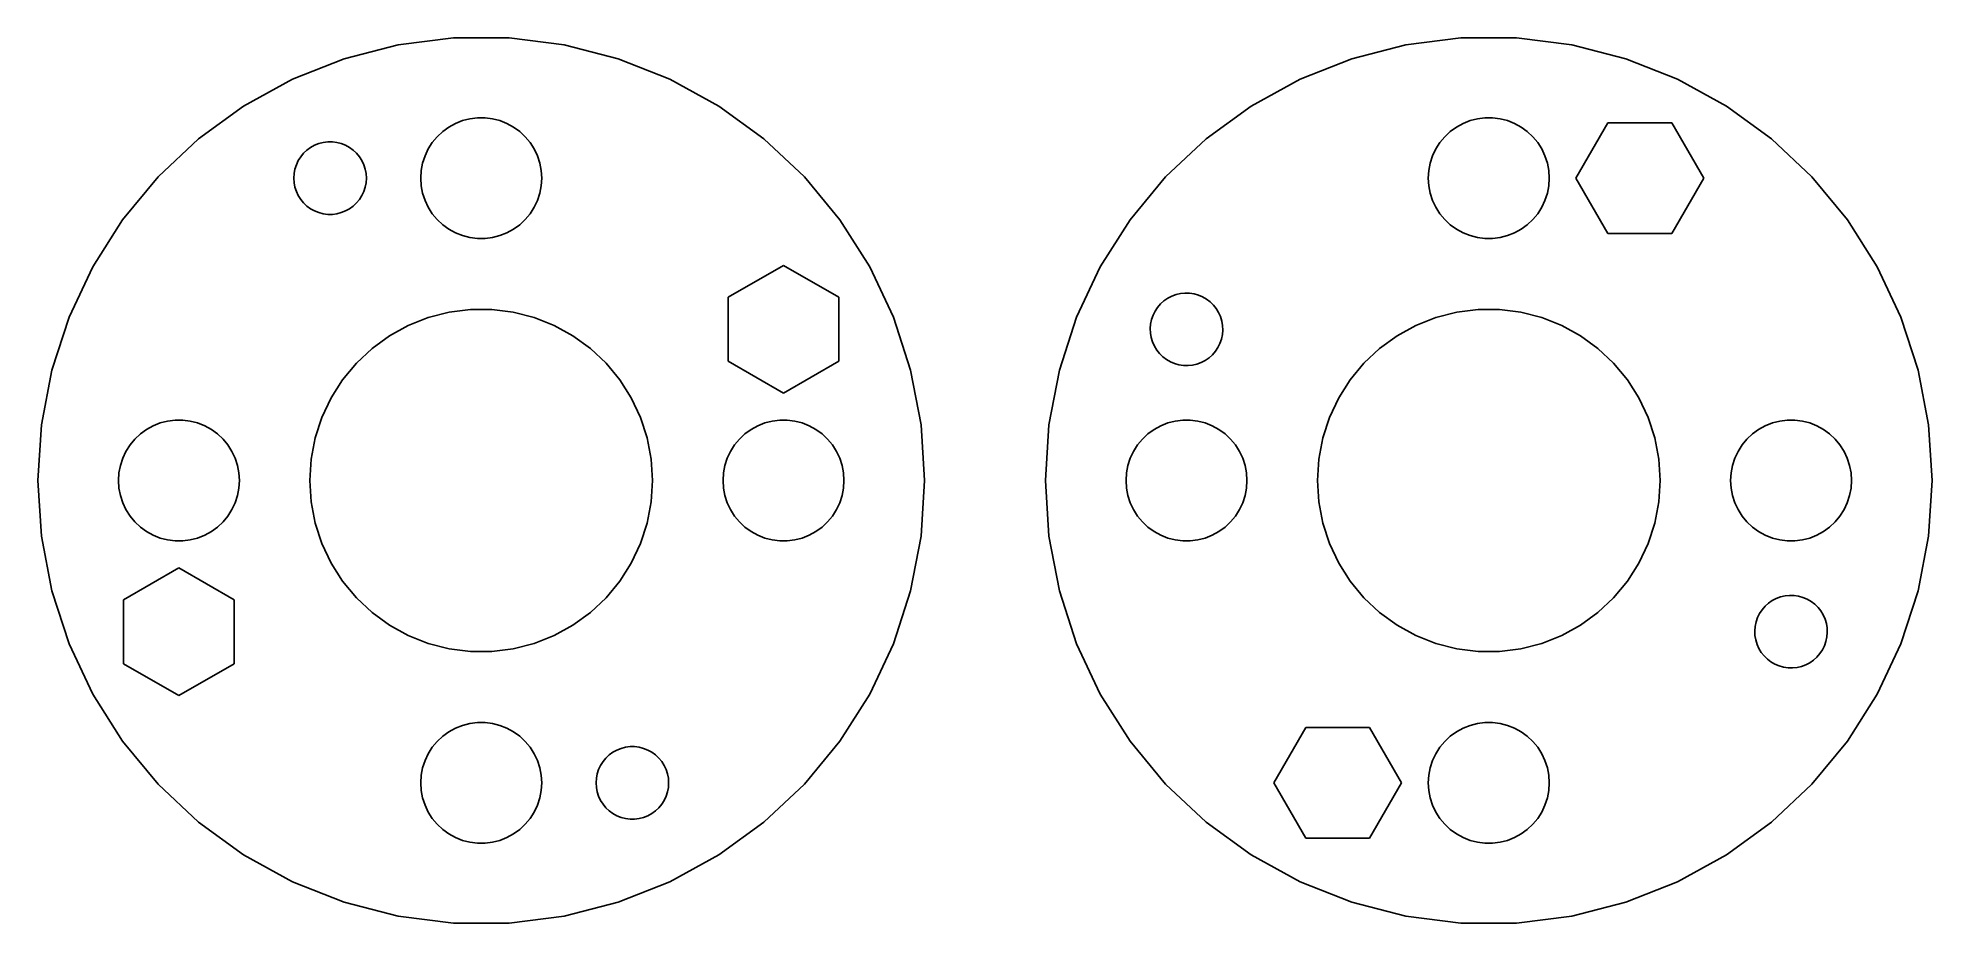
# Model space of a CAD drawing. Header units: metres. Extents: x -22 to 72, y -22 to 22.
import ezdxf

# ---------------------------------------------------------------- set-up
doc = ezdxf.new("R2010")
doc.units = ezdxf.units.M

msp = doc.modelspace()

# ---------------------------------------------------------------- linework, layer by layer
for p, q in [((-1.38138, 21.9566), (-4.12238, 21.6103)), ((1.38138, 21.9566), (-1.38138, 21.9566)), ((4.12238, 21.6103), (1.38138, 21.9566)), ((48.6186, 21.9566), (45.8776, 21.6103)), ((51.3814, 21.9566), (48.6186, 21.9566)), ((54.1224, 21.6103), (51.3814, 21.9566)), ((-6.79837, 20.9232), (-9.36714, 19.9062)), ((-4.12238, 21.6103), (-6.79837, 20.9232)), ((6.79837, 20.9232), (4.12238, 21.6103)), ((9.36714, 19.9062), (6.79837, 20.9232)), ((43.2016, 20.9232), (40.6329, 19.9062)), ((45.8776, 21.6103), (43.2016, 20.9232)), ((56.7984, 20.9232), (54.1224, 21.6103)), ((59.3671, 19.9062), (56.7984, 20.9232)), ((-9.36714, 19.9062), (-11.7882, 18.5752)), ((11.7882, 18.5752), (9.36714, 19.9062)), ((40.6329, 19.9062), (38.2118, 18.5752)), ((61.7882, 18.5752), (59.3671, 19.9062)), ((-11.7882, 18.5752), (-14.0233, 16.9513)), ((-0.927048, 17.8532), (-0.562134, 17.9469)), ((-0.562134, 17.9469), (-0.18837, 17.9941)), ((-0.18837, 17.9941), (0.18837, 17.9941)), ((0.18837, 17.9941), (0.562134, 17.9469)), ((0.562134, 17.9469), (0.927048, 17.8532)), ((14.0233, 16.9513), (11.7882, 18.5752)), ((38.2118, 18.5752), (35.9767, 16.9513)), ((49.0729, 17.8532), (49.4379, 17.9469)), ((49.4379, 17.9469), (49.8116, 17.9941)), ((49.8116, 17.9941), (50.1884, 17.9941)), ((50.1884, 17.9941), (50.5621, 17.9469)), ((50.5621, 17.9469), (50.927, 17.8532)), ((64.0233, 16.9513), (61.7882, 18.5752)), ((-14.0233, 16.9513), (-16.0373, 15.06)), ((-2.42705, 16.7634), (-2.1869, 17.0536)), ((-2.1869, 17.0536), (-1.91226, 17.3115)), ((-1.91226, 17.3115), (-1.60747, 17.533)), ((-1.60747, 17.533), (-1.27733, 17.7145)), ((-1.27733, 17.7145), (-0.927048, 17.8532)), ((0.927048, 17.8532), (1.27733, 17.7145)), ((1.27733, 17.7145), (1.60747, 17.533)), ((1.60747, 17.533), (1.91226, 17.3115)), ((1.91226, 17.3115), (2.1869, 17.0536)), ((2.1869, 17.0536), (2.42705, 16.7634)), ((16.0373, 15.06), (14.0233, 16.9513)), ((35.9767, 16.9513), (33.9627, 15.06)), ((47.5729, 16.7634), (47.8131, 17.0536)), ((47.8131, 17.0536), (48.0877, 17.3115)), ((48.0877, 17.3115), (48.3925, 17.533)), ((48.3925, 17.533), (48.7227, 17.7145)), ((48.7227, 17.7145), (49.0729, 17.8532)), ((50.927, 17.8532), (51.2773, 17.7145)), ((51.2773, 17.7145), (51.6075, 17.533)), ((51.6075, 17.533), (51.9123, 17.3115)), ((51.9123, 17.3115), (52.1869, 17.0536)), ((52.1869, 17.0536), (52.427, 16.7634)), ((54.3265, 15), (55.9133, 17.7483)), ((55.9133, 17.7483), (59.0867, 17.7483)), ((59.0867, 17.7483), (60.6735, 15)), ((66.0373, 15.06), (64.0233, 16.9513)), ((-9.07735, 15.8671), (-8.95622, 16.058)), ((-8.95622, 16.058), (-8.81213, 16.2322)), ((-8.81213, 16.2322), (-8.64735, 16.3869)), ((-8.64735, 16.3869), (-8.46448, 16.5198)), ((-8.46448, 16.5198), (-8.26639, 16.6287)), ((-8.26639, 16.6287), (-8.05623, 16.7119)), ((-8.05623, 16.7119), (-7.83728, 16.7681)), ((-7.83728, 16.7681), (-7.61302, 16.7964)), ((-7.61302, 16.7964), (-7.38696, 16.7964)), ((-7.38696, 16.7964), (-7.1627, 16.7681)), ((-7.1627, 16.7681), (-6.94376, 16.7119)), ((-6.94376, 16.7119), (-6.7336, 16.6287)), ((-6.7336, 16.6287), (-6.53551, 16.5198)), ((-6.53551, 16.5198), (-6.35263, 16.3869)), ((-6.35263, 16.3869), (-6.18785, 16.2322)), ((-6.18785, 16.2322), (-6.04376, 16.058)), ((-6.04376, 16.058), (-5.92264, 15.8671)), ((-2.90575, 15.7461), (-2.78932, 16.1044)), ((-2.78932, 16.1044), (-2.62891, 16.4453)), ((-2.62891, 16.4453), (-2.42705, 16.7634)), ((2.42705, 16.7634), (2.62891, 16.4453)), ((2.62891, 16.4453), (2.78932, 16.1044)), ((2.78932, 16.1044), (2.90575, 15.7461)), ((47.0942, 15.7461), (47.2107, 16.1044)), ((47.2107, 16.1044), (47.3711, 16.4453)), ((47.3711, 16.4453), (47.5729, 16.7634)), ((52.427, 16.7634), (52.6289, 16.4453)), ((52.6289, 16.4453), (52.7893, 16.1044)), ((52.7893, 16.1044), (52.9057, 15.7461)), ((-16.0373, 15.06), (-17.7984, 12.9313)), ((-9.29999, 15), (-9.2858, 15.2256)), ((-9.2858, 15.2256), (-9.24344, 15.4476)), ((-9.24344, 15.4476), (-9.17358, 15.6626)), ((-9.17358, 15.6626), (-9.07735, 15.8671)), ((-5.92264, 15.8671), (-5.8264, 15.6626)), ((-5.8264, 15.6626), (-5.75655, 15.4476)), ((-5.75655, 15.4476), (-5.71419, 15.2256)), ((-5.71419, 15.2256), (-5.7, 15)), ((-3, 15), (-2.97633, 15.376)), ((-2.97633, 15.376), (-2.90575, 15.7461)), ((2.90575, 15.7461), (2.97633, 15.376)), ((2.97633, 15.376), (3, 15)), ((17.7984, 12.9313), (16.0373, 15.06)), ((33.9627, 15.06), (32.2016, 12.9313)), ((47, 15), (47.0237, 15.376)), ((47.0237, 15.376), (47.0942, 15.7461)), ((52.9057, 15.7461), (52.9763, 15.376)), ((52.9763, 15.376), (53, 15)), ((67.7984, 12.9313), (66.0373, 15.06)), ((-9.2858, 14.7744), (-9.29999, 15)), ((-9.24344, 14.5524), (-9.2858, 14.7744)), ((-9.17358, 14.3374), (-9.24344, 14.5524)), ((-9.07735, 14.1328), (-9.17358, 14.3374)), ((-8.95622, 13.942), (-9.07735, 14.1328)), ((-5.92264, 14.1328), (-6.04376, 13.942)), ((-5.8264, 14.3374), (-5.92264, 14.1328)), ((-5.75655, 14.5524), (-5.8264, 14.3374)), ((-5.71419, 14.7744), (-5.75655, 14.5524)), ((-5.7, 15), (-5.71419, 14.7744)), ((-2.97633, 14.624), (-3, 15)), ((-2.90575, 14.2539), (-2.97633, 14.624)), ((-2.78932, 13.8956), (-2.90575, 14.2539)), ((2.90575, 14.2539), (2.78932, 13.8956)), ((2.97633, 14.624), (2.90575, 14.2539)), ((3, 15), (2.97633, 14.624)), ((47.0237, 14.624), (47, 15)), ((47.0942, 14.2539), (47.0237, 14.624)), ((47.2107, 13.8956), (47.0942, 14.2539)), ((52.9057, 14.2539), (52.7893, 13.8956)), ((52.9763, 14.624), (52.9057, 14.2539)), ((53, 15), (52.9763, 14.624)), ((55.9133, 12.2517), (54.3265, 15)), ((60.6735, 15), (59.0867, 12.2517)), ((-8.81213, 13.7678), (-8.95622, 13.942)), ((-8.64735, 13.6131), (-8.81213, 13.7678)), ((-8.46448, 13.4802), (-8.64735, 13.6131)), ((-8.26639, 13.3713), (-8.46448, 13.4802)), ((-8.05623, 13.2881), (-8.26639, 13.3713)), ((-7.83728, 13.2319), (-8.05623, 13.2881)), ((-7.61302, 13.2036), (-7.83728, 13.2319)), ((-7.38696, 13.2036), (-7.61302, 13.2036)), ((-7.1627, 13.2319), (-7.38696, 13.2036)), ((-6.94376, 13.2881), (-7.1627, 13.2319)), ((-6.7336, 13.3713), (-6.94376, 13.2881)), ((-6.53551, 13.4802), (-6.7336, 13.3713)), ((-6.35263, 13.6131), (-6.53551, 13.4802)), ((-6.18785, 13.7678), (-6.35263, 13.6131)), ((-6.04376, 13.942), (-6.18785, 13.7678)), ((-2.62891, 13.5547), (-2.78932, 13.8956)), ((-2.42705, 13.2366), (-2.62891, 13.5547)), ((-2.1869, 12.9464), (-2.42705, 13.2366)), ((2.42705, 13.2366), (2.1869, 12.9464)), ((2.62891, 13.5547), (2.42705, 13.2366)), ((2.78932, 13.8956), (2.62891, 13.5547)), ((47.3711, 13.5547), (47.2107, 13.8956)), ((47.5729, 13.2366), (47.3711, 13.5547)), ((47.8131, 12.9464), (47.5729, 13.2366)), ((52.427, 13.2366), (52.1869, 12.9464)), ((52.6289, 13.5547), (52.427, 13.2366)), ((52.7893, 13.8956), (52.6289, 13.5547)), ((-17.7984, 12.9313), (-19.2787, 10.5986)), ((-1.91226, 12.6884), (-2.1869, 12.9464)), ((-1.60747, 12.467), (-1.91226, 12.6884)), ((-1.27733, 12.2855), (-1.60747, 12.467)), ((-0.927048, 12.1468), (-1.27733, 12.2855)), ((1.27733, 12.2855), (0.927048, 12.1468)), ((1.60747, 12.467), (1.27733, 12.2855)), ((1.91226, 12.6884), (1.60747, 12.467)), ((2.1869, 12.9464), (1.91226, 12.6884)), ((19.2787, 10.5986), (17.7984, 12.9313)), ((32.2016, 12.9313), (30.7213, 10.5986)), ((48.0877, 12.6884), (47.8131, 12.9464)), ((48.3925, 12.467), (48.0877, 12.6884)), ((48.7227, 12.2855), (48.3925, 12.467)), ((49.0729, 12.1468), (48.7227, 12.2855)), ((51.2773, 12.2855), (50.927, 12.1468)), ((51.6075, 12.467), (51.2773, 12.2855)), ((51.9123, 12.6884), (51.6075, 12.467)), ((52.1869, 12.9464), (51.9123, 12.6884)), ((59.0867, 12.2517), (55.9133, 12.2517)), ((69.2787, 10.5986), (67.7984, 12.9313)), ((-0.562134, 12.0531), (-0.927048, 12.1468)), ((-0.18837, 12.0059), (-0.562134, 12.0531)), ((0.18837, 12.0059), (-0.18837, 12.0059)), ((0.562134, 12.0531), (0.18837, 12.0059)), ((0.927048, 12.1468), (0.562134, 12.0531)), ((49.4379, 12.0531), (49.0729, 12.1468)), ((49.8116, 12.0059), (49.4379, 12.0531)), ((50.1884, 12.0059), (49.8116, 12.0059)), ((50.5621, 12.0531), (50.1884, 12.0059)), ((50.927, 12.1468), (50.5621, 12.0531)), ((-19.2787, 10.5986), (-20.4551, 8.09874)), ((12.2517, 9.08673), (15, 10.6735)), ((15, 10.6735), (17.7483, 9.08675)), ((20.4551, 8.09874), (19.2787, 10.5986)), ((30.7213, 10.5986), (29.5449, 8.09874)), ((70.4551, 8.09874), (69.2787, 10.5986)), ((-1.59273, 8.34944), (-0.533707, 8.48322)), ((-0.533707, 8.48322), (0.533707, 8.48322)), ((0.533707, 8.48322), (1.59273, 8.34944)), ((12.2517, 5.91325), (12.2517, 9.08673)), ((17.7483, 9.08675), (17.7483, 5.91325)), ((33.4411, 8.39999), (33.5662, 8.58827)), ((33.5662, 8.58827), (33.7139, 8.75938)), ((33.7139, 8.75938), (33.8819, 8.91064)), ((33.8819, 8.91064), (34.0676, 9.03964)), ((34.0676, 9.03964), (34.2679, 9.14438)), ((34.2679, 9.14438), (34.4797, 9.22318)), ((34.4797, 9.22318), (34.6998, 9.27478)), ((34.6998, 9.27478), (34.9246, 9.29842)), ((34.9246, 9.29842), (35.1506, 9.29369)), ((35.1506, 9.29369), (35.3742, 9.26067)), ((35.3742, 9.26067), (35.5919, 9.19987)), ((35.5919, 9.19987), (35.8003, 9.11227)), ((35.8003, 9.11227), (35.9961, 8.99925)), ((35.9961, 8.99925), (36.1761, 8.86258)), ((36.1761, 8.86258), (36.3377, 8.70442)), ((36.3377, 8.70442), (36.4781, 8.52728)), ((36.4781, 8.52728), (36.5952, 8.33392)), ((48.4073, 8.34944), (49.4663, 8.48322)), ((49.4663, 8.48322), (50.5337, 8.48322)), ((50.5337, 8.48322), (51.5927, 8.34944)), ((-20.4551, 8.09874), (-21.3088, 5.47118)), ((-4.55452, 7.17677), (-3.61911, 7.69102)), ((-3.61911, 7.69102), (-2.62663, 8.08397)), ((-2.62663, 8.08397), (-1.59273, 8.34944)), ((1.59273, 8.34944), (2.62663, 8.08397)), ((2.62663, 8.08397), (3.61911, 7.69102)), ((3.61911, 7.69102), (4.55452, 7.17677)), ((21.3088, 5.47118), (20.4551, 8.09874)), ((29.5449, 8.09874), (28.6912, 5.47118)), ((33.2004, 7.53769), (33.2193, 7.76294)), ((33.2099, 7.31184), (33.2004, 7.53769)), ((33.2193, 7.76294), (33.2663, 7.98405)), ((33.2663, 7.98405), (33.3406, 8.19753)), ((33.3406, 8.19753), (33.4411, 8.39999)), ((36.5952, 8.33392), (36.6871, 8.12743)), ((36.6871, 8.12743), (36.7524, 7.91103)), ((36.7524, 7.91103), (36.7901, 7.68814)), ((36.7901, 7.68814), (36.7996, 7.4623)), ((45.4455, 7.17677), (46.3809, 7.69102)), ((46.3809, 7.69102), (47.3734, 8.08397)), ((47.3734, 8.08397), (48.4073, 8.34944)), ((51.5927, 8.34944), (52.6266, 8.08397)), ((52.6266, 8.08397), (53.6191, 7.69102)), ((53.6191, 7.69102), (54.5545, 7.17677)), ((71.3088, 5.47118), (70.4551, 8.09874)), ((-5.41809, 6.54936), (-4.55452, 7.17677)), ((4.55452, 7.17677), (5.41809, 6.54936)), ((33.2476, 7.08896), (33.2099, 7.31184)), ((33.3129, 6.87256), (33.2476, 7.08896)), ((33.4048, 6.66606), (33.3129, 6.87256)), ((33.5219, 6.4727), (33.4048, 6.66606)), ((36.5588, 6.59999), (36.4337, 6.41171)), ((36.6593, 6.80246), (36.5588, 6.59999)), ((36.7337, 7.01593), (36.6593, 6.80246)), ((36.7807, 7.23705), (36.7337, 7.01593)), ((36.7996, 7.4623), (36.7807, 7.23705)), ((44.5819, 6.54936), (45.4455, 7.17677)), ((54.5545, 7.17677), (55.4181, 6.54936)), ((-6.87663, 4.99617), (-6.19623, 5.81865)), ((-6.19623, 5.81865), (-5.41809, 6.54936)), ((5.41809, 6.54936), (6.19623, 5.81865)), ((6.19623, 5.81865), (6.87663, 4.99617)), ((15, 4.32651), (12.2517, 5.91325)), ((17.7483, 5.91325), (15, 4.32651)), ((33.6623, 6.29556), (33.5219, 6.4727)), ((33.8238, 6.13741), (33.6623, 6.29556)), ((34.0039, 6.00073), (33.8238, 6.13741)), ((34.1996, 5.88771), (34.0039, 6.00073)), ((34.408, 5.80011), (34.1996, 5.88771)), ((34.6257, 5.73933), (34.408, 5.80011)), ((34.8494, 5.7063), (34.6257, 5.73933)), ((35.0754, 5.70157), (34.8494, 5.7063)), ((35.3002, 5.7252), (35.0754, 5.70157)), ((35.5202, 5.77682), (35.3002, 5.7252)), ((35.7321, 5.85561), (35.5202, 5.77682)), ((35.9324, 5.96034), (35.7321, 5.85561)), ((36.1181, 6.08934), (35.9324, 5.96034)), ((36.286, 6.2406), (36.1181, 6.08934)), ((36.4337, 6.41171), (36.286, 6.2406)), ((43.1234, 4.99617), (43.8038, 5.81865)), ((43.8038, 5.81865), (44.5819, 6.54936)), ((55.4181, 6.54936), (56.1962, 5.81865)), ((56.1962, 5.81865), (56.8766, 4.99617)), ((-21.3088, 5.47118), (-21.8265, 2.75732)), ((-7.44859, 4.09489), (-6.87663, 4.99617)), ((6.87663, 4.99617), (7.44859, 4.09489)), ((21.8265, 2.75732), (21.3088, 5.47118)), ((28.6912, 5.47118), (28.1735, 2.75732)), ((42.5514, 4.09489), (43.1234, 4.99617)), ((56.8766, 4.99617), (57.4486, 4.09489)), ((71.8265, 2.75732), (71.3088, 5.47118)), ((-7.90309, 3.12904), (-7.44859, 4.09489)), ((7.44859, 4.09489), (7.90309, 3.12904)), ((42.0969, 3.12904), (42.5514, 4.09489)), ((57.4486, 4.09489), (57.9031, 3.12904)), ((-16.2773, 2.71448), (-15.927, 2.85316)), ((-15.927, 2.85316), (-15.5621, 2.94685)), ((-15.5621, 2.94685), (-15.1884, 2.99408)), ((-15.1884, 2.99408), (-14.8116, 2.99408)), ((-14.8116, 2.99408), (-14.4379, 2.94685)), ((-14.4379, 2.94685), (-14.0729, 2.85316)), ((-14.0729, 2.85316), (-13.7227, 2.71448)), ((-8.23296, 2.11386), (-7.90309, 3.12904)), ((7.90309, 3.12904), (8.23296, 2.11386)), ((13.7227, 2.71448), (14.0729, 2.85316)), ((14.0729, 2.85316), (14.4379, 2.94685)), ((14.4379, 2.94685), (14.8116, 2.99408)), ((14.8116, 2.99408), (15.1884, 2.99408)), ((15.1884, 2.99408), (15.5621, 2.94685)), ((15.5621, 2.94685), (15.927, 2.85316)), ((15.927, 2.85316), (16.2773, 2.71448)), ((33.7227, 2.71448), (34.0729, 2.85316)), ((34.0729, 2.85316), (34.4379, 2.94685)), ((34.4379, 2.94685), (34.8116, 2.99408)), ((34.8116, 2.99408), (35.1884, 2.99408)), ((35.1884, 2.99408), (35.5621, 2.94685)), ((35.5621, 2.94685), (35.927, 2.85316)), ((35.927, 2.85316), (36.2773, 2.71448)), ((41.767, 2.11386), (42.0969, 3.12904)), ((57.9031, 3.12904), (58.233, 2.11386)), ((63.7227, 2.71448), (64.073, 2.85316)), ((64.073, 2.85316), (64.4379, 2.94685)), ((64.4379, 2.94685), (64.8116, 2.99408)), ((64.8116, 2.99408), (65.1884, 2.99408)), ((65.1884, 2.99408), (65.5621, 2.94685)), ((65.5621, 2.94685), (65.927, 2.85316)), ((65.927, 2.85316), (66.2773, 2.71448)), ((-21.8265, 2.75732), (-22, 0)), ((-17.427, 1.76335), (-17.1869, 2.05363)), ((-17.1869, 2.05363), (-16.9123, 2.31154)), ((-16.9123, 2.31154), (-16.6075, 2.53297)), ((-16.6075, 2.53297), (-16.2773, 2.71448)), ((-13.7227, 2.71448), (-13.3925, 2.53297)), ((-13.3925, 2.53297), (-13.0877, 2.31154)), ((-13.0877, 2.31154), (-12.8131, 2.05363)), ((-12.8131, 2.05363), (-12.5729, 1.76335)), ((-8.43297, 1.06532), (-8.23296, 2.11386)), ((8.23296, 2.11386), (8.43297, 1.06532)), ((12.5729, 1.76335), (12.8131, 2.05363)), ((12.8131, 2.05363), (13.0877, 2.31154)), ((13.0877, 2.31154), (13.3925, 2.53297)), ((13.3925, 2.53297), (13.7227, 2.71448)), ((16.2773, 2.71448), (16.6075, 2.53297)), ((16.6075, 2.53297), (16.9123, 2.31154)), ((16.9123, 2.31154), (17.1869, 2.05363)), ((17.1869, 2.05363), (17.427, 1.76335)), ((22, 0), (21.8265, 2.75732)), ((28.1735, 2.75732), (28, 0)), ((32.5729, 1.76335), (32.8131, 2.05363)), ((32.8131, 2.05363), (33.0877, 2.31154)), ((33.0877, 2.31154), (33.3925, 2.53297)), ((33.3925, 2.53297), (33.7227, 2.71448)), ((36.2773, 2.71448), (36.6075, 2.53297)), ((36.6075, 2.53297), (36.9123, 2.31154)), ((36.9123, 2.31154), (37.1869, 2.05363)), ((37.1869, 2.05363), (37.427, 1.76335)), ((41.567, 1.06532), (41.767, 2.11386)), ((58.233, 2.11386), (58.433, 1.06532)), ((62.5729, 1.76335), (62.8131, 2.05363)), ((62.8131, 2.05363), (63.0877, 2.31154)), ((63.0877, 2.31154), (63.3925, 2.53297)), ((63.3925, 2.53297), (63.7227, 2.71448)), ((66.2773, 2.71448), (66.6075, 2.53297)), ((66.6075, 2.53297), (66.9123, 2.31154)), ((66.9123, 2.31154), (67.1869, 2.05363)), ((67.1869, 2.05363), (67.427, 1.76335)), ((72, 0), (71.8265, 2.75732)), ((-17.9057, 0.746063), (-17.7893, 1.10437)), ((-17.7893, 1.10437), (-17.6289, 1.44525)), ((-17.6289, 1.44525), (-17.427, 1.76335)), ((-12.5729, 1.76335), (-12.3711, 1.44525)), ((-12.3711, 1.44525), (-12.2107, 1.10437)), ((-12.2107, 1.10437), (-12.0942, 0.746063)), ((-8.5, 0), (-8.43297, 1.06532)), ((8.43297, 1.06532), (8.5, 0)), ((12.0942, 0.746063), (12.2107, 1.10437)), ((12.2107, 1.10437), (12.3711, 1.44525)), ((12.3711, 1.44525), (12.5729, 1.76335)), ((17.427, 1.76335), (17.6289, 1.44525)), ((17.6289, 1.44525), (17.7893, 1.10437)), ((17.7893, 1.10437), (17.9057, 0.746063)), ((32.0942, 0.746063), (32.2107, 1.10437)), ((32.2107, 1.10437), (32.3711, 1.44525)), ((32.3711, 1.44525), (32.5729, 1.76335)), ((37.427, 1.76335), (37.6289, 1.44525)), ((37.6289, 1.44525), (37.7893, 1.10437)), ((37.7893, 1.10437), (37.9057, 0.746063)), ((41.5, 0), (41.567, 1.06532)), ((58.433, 1.06532), (58.5, 0)), ((62.0942, 0.746063), (62.2107, 1.10437)), ((62.2107, 1.10437), (62.3711, 1.44525)), ((62.3711, 1.44525), (62.5729, 1.76335)), ((67.427, 1.76335), (67.6289, 1.44525)), ((67.6289, 1.44525), (67.7893, 1.10437)), ((67.7893, 1.10437), (67.9057, 0.746063)), ((-22, 0), (-21.8265, -2.75732)), ((-18, 0), (-17.9763, 0.375992)), ((-17.9763, -0.375992), (-18, 0)), ((-17.9763, 0.375992), (-17.9057, 0.746063)), ((-12.0942, 0.746063), (-12.0237, 0.375992)), ((-12.0237, 0.375992), (-12, 0)), ((-12, 0), (-12.0237, -0.375992)), ((-8.43297, -1.06532), (-8.5, 0)), ((8.5, 0), (8.43297, -1.06532)), ((12, 0), (12.0237, 0.375992)), ((12.0237, -0.375992), (12, 0)), ((12.0237, 0.375992), (12.0942, 0.746063)), ((17.9057, 0.746063), (17.9763, 0.375992)), ((17.9763, 0.375992), (18, 0)), ((18, 0), (17.9763, -0.375992)), ((21.8265, -2.75732), (22, 0)), ((28, 0), (28.1735, -2.75732)), ((32, 0), (32.0237, 0.375992)), ((32.0237, -0.375992), (32, 0)), ((32.0237, 0.375992), (32.0942, 0.746063)), ((37.9057, 0.746063), (37.9763, 0.375992)), ((37.9763, 0.375992), (38, 0)), ((38, 0), (37.9763, -0.375992)), ((41.567, -1.06532), (41.5, 0)), ((58.5, 0), (58.433, -1.06532)), ((62, 0), (62.0237, 0.375992)), ((62.0237, -0.375992), (62, 0)), ((62.0237, 0.375992), (62.0942, 0.746063)), ((67.9057, 0.746063), (67.9763, 0.375992)), ((67.9763, 0.375992), (68, 0)), ((68, 0), (67.9763, -0.375992)), ((71.8265, -2.75732), (72, 0)), ((-17.9057, -0.746063), (-17.9763, -0.375992)), ((-17.7893, -1.10437), (-17.9057, -0.746063)), ((-12.0942, -0.746063), (-12.2107, -1.10437)), ((-12.0237, -0.375992), (-12.0942, -0.746063)), ((12.0942, -0.746063), (12.0237, -0.375992)), ((12.2107, -1.10437), (12.0942, -0.746063)), ((17.9057, -0.746063), (17.7893, -1.10437)), ((17.9763, -0.375992), (17.9057, -0.746063)), ((32.0942, -0.746063), (32.0237, -0.375992)), ((32.2107, -1.10437), (32.0942, -0.746063)), ((37.9057, -0.746063), (37.7893, -1.10437)), ((37.9763, -0.375992), (37.9057, -0.746063)), ((62.0942, -0.746063), (62.0237, -0.375992)), ((62.2107, -1.10437), (62.0942, -0.746063)), ((67.9057, -0.746063), (67.7893, -1.10437)), ((67.9763, -0.375992), (67.9057, -0.746063)), ((-17.6289, -1.44525), (-17.7893, -1.10437)), ((-17.427, -1.76335), (-17.6289, -1.44525)), ((-17.1869, -2.05363), (-17.427, -1.76335)), ((-12.5729, -1.76335), (-12.8131, -2.05363)), ((-12.3711, -1.44525), (-12.5729, -1.76335)), ((-12.2107, -1.10437), (-12.3711, -1.44525)), ((-8.23296, -2.11386), (-8.43297, -1.06532)), ((8.43297, -1.06532), (8.23296, -2.11386)), ((12.3711, -1.44525), (12.2107, -1.10437)), ((12.5729, -1.76335), (12.3711, -1.44525)), ((12.8131, -2.05363), (12.5729, -1.76335)), ((17.427, -1.76335), (17.1869, -2.05363)), ((17.6289, -1.44525), (17.427, -1.76335)), ((17.7893, -1.10437), (17.6289, -1.44525)), ((32.3711, -1.44525), (32.2107, -1.10437)), ((32.5729, -1.76335), (32.3711, -1.44525)), ((32.8131, -2.05363), (32.5729, -1.76335)), ((37.427, -1.76335), (37.1869, -2.05363)), ((37.6289, -1.44525), (37.427, -1.76335)), ((37.7893, -1.10437), (37.6289, -1.44525)), ((41.767, -2.11386), (41.567, -1.06532)), ((58.433, -1.06532), (58.233, -2.11386)), ((62.3711, -1.44525), (62.2107, -1.10437)), ((62.5729, -1.76335), (62.3711, -1.44525)), ((62.8131, -2.05363), (62.5729, -1.76335)), ((67.427, -1.76335), (67.1869, -2.05363)), ((67.6289, -1.44525), (67.427, -1.76335)), ((67.7893, -1.10437), (67.6289, -1.44525)), ((-21.8265, -2.75732), (-21.3088, -5.47118)), ((-16.9123, -2.31154), (-17.1869, -2.05363)), ((-16.6075, -2.53297), (-16.9123, -2.31154)), ((-16.2773, -2.71448), (-16.6075, -2.53297)), ((-15.927, -2.85316), (-16.2773, -2.71448)), ((-13.7227, -2.71448), (-14.0729, -2.85316)), ((-13.3925, -2.53297), (-13.7227, -2.71448)), ((-13.0877, -2.31154), (-13.3925, -2.53297)), ((-12.8131, -2.05363), (-13.0877, -2.31154)), ((-7.90309, -3.12904), (-8.23296, -2.11386)), ((8.23296, -2.11386), (7.90309, -3.12904)), ((13.0877, -2.31154), (12.8131, -2.05363)), ((13.3925, -2.53297), (13.0877, -2.31154)), ((13.7227, -2.71448), (13.3925, -2.53297)), ((14.0729, -2.85316), (13.7227, -2.71448)), ((16.2773, -2.71448), (15.927, -2.85316)), ((16.6075, -2.53297), (16.2773, -2.71448)), ((16.9123, -2.31154), (16.6075, -2.53297)), ((17.1869, -2.05363), (16.9123, -2.31154)), ((21.3088, -5.47118), (21.8265, -2.75732)), ((28.1735, -2.75732), (28.6912, -5.47118)), ((33.0877, -2.31154), (32.8131, -2.05363)), ((33.3925, -2.53297), (33.0877, -2.31154)), ((33.7227, -2.71448), (33.3925, -2.53297)), ((34.0729, -2.85316), (33.7227, -2.71448)), ((36.2773, -2.71448), (35.927, -2.85316)), ((36.6075, -2.53297), (36.2773, -2.71448)), ((36.9123, -2.31154), (36.6075, -2.53297)), ((37.1869, -2.05363), (36.9123, -2.31154)), ((42.0969, -3.12904), (41.767, -2.11386)), ((58.233, -2.11386), (57.9031, -3.12904)), ((63.0877, -2.31154), (62.8131, -2.05363)), ((63.3925, -2.53297), (63.0877, -2.31154)), ((63.7227, -2.71448), (63.3925, -2.53297)), ((64.073, -2.85316), (63.7227, -2.71448)), ((66.2773, -2.71448), (65.927, -2.85316)), ((66.6075, -2.53297), (66.2773, -2.71448)), ((66.9123, -2.31154), (66.6075, -2.53297)), ((67.1869, -2.05363), (66.9123, -2.31154)), ((71.3088, -5.47118), (71.8265, -2.75732)), ((-15.5621, -2.94685), (-15.927, -2.85316)), ((-15.1884, -2.99408), (-15.5621, -2.94685)), ((-14.8116, -2.99408), (-15.1884, -2.99408)), ((-14.4379, -2.94685), (-14.8116, -2.99408)), ((-14.0729, -2.85316), (-14.4379, -2.94685)), ((-7.44859, -4.09489), (-7.90309, -3.12904)), ((7.90309, -3.12904), (7.44859, -4.09489)), ((14.4379, -2.94685), (14.0729, -2.85316)), ((14.8116, -2.99408), (14.4379, -2.94685)), ((15.1884, -2.99408), (14.8116, -2.99408)), ((15.5621, -2.94685), (15.1884, -2.99408)), ((15.927, -2.85316), (15.5621, -2.94685)), ((34.4379, -2.94685), (34.0729, -2.85316)), ((34.8116, -2.99408), (34.4379, -2.94685)), ((35.1884, -2.99408), (34.8116, -2.99408)), ((35.5621, -2.94685), (35.1884, -2.99408)), ((35.927, -2.85316), (35.5621, -2.94685)), ((42.5514, -4.09489), (42.0969, -3.12904)), ((57.9031, -3.12904), (57.4486, -4.09489)), ((64.4379, -2.94685), (64.073, -2.85316)), ((64.8116, -2.99408), (64.4379, -2.94685)), ((65.1884, -2.99408), (64.8116, -2.99408)), ((65.5621, -2.94685), (65.1884, -2.99408)), ((65.927, -2.85316), (65.5621, -2.94685)), ((-17.7483, -5.91325), (-15, -4.32651)), ((-15, -4.32651), (-12.2517, -5.91325)), ((-6.87663, -4.99617), (-7.44859, -4.09489)), ((7.44859, -4.09489), (6.87663, -4.99617)), ((43.1234, -4.99617), (42.5514, -4.09489)), ((57.4486, -4.09489), (56.8766, -4.99617)), ((-21.3088, -5.47118), (-20.4551, -8.09874)), ((-6.19623, -5.81865), (-6.87663, -4.99617)), ((6.87663, -4.99617), (6.19623, -5.81865)), ((20.4551, -8.09874), (21.3088, -5.47118)), ((28.6912, -5.47118), (29.5449, -8.09874)), ((43.8038, -5.81865), (43.1234, -4.99617)), ((56.8766, -4.99617), (56.1962, -5.81865)), ((70.4551, -8.09874), (71.3088, -5.47118)), ((-17.7483, -9.08675), (-17.7483, -5.91325)), ((-12.2517, -5.91325), (-12.2517, -9.08673)), ((-5.41809, -6.54936), (-6.19623, -5.81865)), ((-4.55452, -7.17677), (-5.41809, -6.54936)), ((5.41809, -6.54936), (4.55452, -7.17677)), ((6.19623, -5.81865), (5.41809, -6.54936)), ((44.5819, -6.54936), (43.8038, -5.81865)), ((45.4455, -7.17677), (44.5819, -6.54936)), ((55.4181, -6.54936), (54.5545, -7.17677)), ((56.1962, -5.81865), (55.4181, -6.54936)), ((63.4411, -6.59999), (63.5662, -6.41171)), ((63.5662, -6.41171), (63.7139, -6.2406)), ((63.7139, -6.2406), (63.8819, -6.08934)), ((63.8819, -6.08934), (64.0676, -5.96034)), ((64.0676, -5.96034), (64.2679, -5.85561)), ((64.2679, -5.85561), (64.4797, -5.77682)), ((64.4797, -5.77682), (64.6998, -5.7252)), ((64.6998, -5.7252), (64.9246, -5.70157)), ((64.9246, -5.70157), (65.1506, -5.7063)), ((65.1506, -5.7063), (65.3742, -5.73933)), ((65.3742, -5.73933), (65.5919, -5.80011)), ((65.5919, -5.80011), (65.8003, -5.88771)), ((65.8003, -5.88771), (65.9961, -6.00073)), ((65.9961, -6.00073), (66.1761, -6.13741)), ((66.1761, -6.13741), (66.3377, -6.29556)), ((66.3377, -6.29556), (66.4781, -6.4727)), ((66.4781, -6.4727), (66.5952, -6.66606)), ((-3.61911, -7.69102), (-4.55452, -7.17677)), ((4.55452, -7.17677), (3.61911, -7.69102)), ((46.3809, -7.69102), (45.4455, -7.17677)), ((54.5545, -7.17677), (53.6191, -7.69102)), ((63.2004, -7.4623), (63.2193, -7.23705)), ((63.2099, -7.68814), (63.2004, -7.4623)), ((63.2193, -7.23705), (63.2663, -7.01593)), ((63.2663, -7.01593), (63.3406, -6.80246)), ((63.3406, -6.80246), (63.4411, -6.59999)), ((66.5952, -6.66606), (66.6871, -6.87256)), ((66.6871, -6.87256), (66.7524, -7.08896)), ((66.7524, -7.08896), (66.7901, -7.31184)), ((66.7901, -7.31184), (66.7996, -7.53769)), ((-20.4551, -8.09874), (-19.2787, -10.5986)), ((-2.62663, -8.08397), (-3.61911, -7.69102)), ((-1.59273, -8.34944), (-2.62663, -8.08397)), ((-0.533707, -8.48322), (-1.59273, -8.34944)), ((1.59273, -8.34944), (0.533707, -8.48322)), ((2.62663, -8.08397), (1.59273, -8.34944)), ((3.61911, -7.69102), (2.62663, -8.08397)), ((19.2787, -10.5986), (20.4551, -8.09874)), ((29.5449, -8.09874), (30.7213, -10.5986)), ((47.3734, -8.08397), (46.3809, -7.69102)), ((48.4073, -8.34944), (47.3734, -8.08397)), ((49.4663, -8.48322), (48.4073, -8.34944)), ((51.5927, -8.34944), (50.5337, -8.48322)), ((52.6266, -8.08397), (51.5927, -8.34944)), ((53.6191, -7.69102), (52.6266, -8.08397)), ((63.2476, -7.91103), (63.2099, -7.68814)), ((63.3129, -8.12743), (63.2476, -7.91103)), ((63.4048, -8.33392), (63.3129, -8.12743)), ((63.5219, -8.52728), (63.4048, -8.33392)), ((66.5588, -8.39999), (66.4337, -8.58827)), ((66.6593, -8.19753), (66.5588, -8.39999)), ((66.7337, -7.98405), (66.6593, -8.19753)), ((66.7807, -7.76294), (66.7337, -7.98405)), ((66.7996, -7.53769), (66.7807, -7.76294)), ((69.2787, -10.5986), (70.4551, -8.09874)), ((-15, -10.6735), (-17.7483, -9.08675)), ((-12.2517, -9.08673), (-15, -10.6735)), ((0.533707, -8.48322), (-0.533707, -8.48322)), ((50.5337, -8.48322), (49.4663, -8.48322)), ((63.6623, -8.70442), (63.5219, -8.52728)), ((63.8238, -8.86258), (63.6623, -8.70442)), ((64.0039, -8.99925), (63.8238, -8.86258)), ((64.1996, -9.11227), (64.0039, -8.99925)), ((64.408, -9.19987), (64.1996, -9.11227)), ((64.6257, -9.26067), (64.408, -9.19987)), ((64.8494, -9.29369), (64.6257, -9.26067)), ((65.0754, -9.29842), (64.8494, -9.29369)), ((65.3002, -9.27478), (65.0754, -9.29842)), ((65.5202, -9.22318), (65.3002, -9.27478)), ((65.7321, -9.14438), (65.5202, -9.22318)), ((65.9324, -9.03964), (65.7321, -9.14438)), ((66.1181, -8.91064), (65.9324, -9.03964)), ((66.286, -8.75938), (66.1181, -8.91064)), ((66.4337, -8.58827), (66.286, -8.75938)), ((-19.2787, -10.5986), (-17.7984, -12.9313)), ((17.7984, -12.9313), (19.2787, -10.5986)), ((30.7213, -10.5986), (32.2016, -12.9313)), ((67.7984, -12.9313), (69.2787, -10.5986)), ((-1.27733, -12.2855), (-0.927048, -12.1468)), ((-0.927048, -12.1468), (-0.562134, -12.0531)), ((-0.562134, -12.0531), (-0.18837, -12.0059)), ((-0.18837, -12.0059), (0.18837, -12.0059)), ((0.18837, -12.0059), (0.562134, -12.0531)), ((0.562134, -12.0531), (0.927048, -12.1468)), ((0.927048, -12.1468), (1.27733, -12.2855)), ((48.7227, -12.2855), (49.0729, -12.1468)), ((49.0729, -12.1468), (49.4379, -12.0531)), ((49.4379, -12.0531), (49.8116, -12.0059)), ((49.8116, -12.0059), (50.1884, -12.0059)), ((50.1884, -12.0059), (50.5621, -12.0531)), ((50.5621, -12.0531), (50.927, -12.1468)), ((50.927, -12.1468), (51.2773, -12.2855)), ((-17.7984, -12.9313), (-16.0373, -15.06)), ((-2.42705, -13.2366), (-2.1869, -12.9464)), ((-2.1869, -12.9464), (-1.91226, -12.6884)), ((-1.91226, -12.6884), (-1.60747, -12.467)), ((-1.60747, -12.467), (-1.27733, -12.2855)), ((1.27733, -12.2855), (1.60747, -12.467)), ((1.60747, -12.467), (1.91226, -12.6884)), ((1.91226, -12.6884), (2.1869, -12.9464)), ((2.1869, -12.9464), (2.42705, -13.2366)), ((16.0373, -15.06), (17.7984, -12.9313)), ((32.2016, -12.9313), (33.9627, -15.06)), ((39.3265, -15), (40.9133, -12.2517)), ((40.9133, -12.2517), (44.0867, -12.2517)), ((44.0867, -12.2517), (45.6735, -15)), ((47.5729, -13.2366), (47.8131, -12.9464)), ((47.8131, -12.9464), (48.0877, -12.6884)), ((48.0877, -12.6884), (48.3925, -12.467)), ((48.3925, -12.467), (48.7227, -12.2855)), ((51.2773, -12.2855), (51.6075, -12.467)), ((51.6075, -12.467), (51.9123, -12.6884)), ((51.9123, -12.6884), (52.1869, -12.9464)), ((52.1869, -12.9464), (52.427, -13.2366)), ((66.0373, -15.06), (67.7984, -12.9313)), ((-2.90575, -14.2539), (-2.78932, -13.8956)), ((-2.78932, -13.8956), (-2.62891, -13.5547)), ((-2.62891, -13.5547), (-2.42705, -13.2366)), ((2.42705, -13.2366), (2.62891, -13.5547)), ((2.62891, -13.5547), (2.78932, -13.8956)), ((2.78932, -13.8956), (2.90575, -14.2539)), ((5.92264, -14.1328), (6.04376, -13.942)), ((6.04376, -13.942), (6.18785, -13.7678)), ((6.18785, -13.7678), (6.35263, -13.6131)), ((6.35263, -13.6131), (6.53551, -13.4802)), ((6.53551, -13.4802), (6.7336, -13.3713)), ((6.7336, -13.3713), (6.94376, -13.2881)), ((6.94376, -13.2881), (7.1627, -13.2319)), ((7.1627, -13.2319), (7.38696, -13.2036)), ((7.38696, -13.2036), (7.61302, -13.2036)), ((7.61302, -13.2036), (7.83728, -13.2319)), ((7.83728, -13.2319), (8.05623, -13.2881)), ((8.05623, -13.2881), (8.26639, -13.3713)), ((8.26639, -13.3713), (8.46448, -13.4802)), ((8.46448, -13.4802), (8.64735, -13.6131)), ((8.64735, -13.6131), (8.81213, -13.7678)), ((8.81213, -13.7678), (8.95622, -13.942)), ((8.95622, -13.942), (9.07735, -14.1328)), ((47.0942, -14.2539), (47.2107, -13.8956)), ((47.2107, -13.8956), (47.3711, -13.5547)), ((47.3711, -13.5547), (47.5729, -13.2366)), ((52.427, -13.2366), (52.6289, -13.5547)), ((52.6289, -13.5547), (52.7893, -13.8956)), ((52.7893, -13.8956), (52.9057, -14.2539)), ((-3, -15), (-2.97633, -14.624)), ((-2.97633, -15.376), (-3, -15)), ((-2.97633, -14.624), (-2.90575, -14.2539)), ((2.90575, -14.2539), (2.97633, -14.624)), ((2.97633, -14.624), (3, -15)), ((3, -15), (2.97633, -15.376)), ((5.7, -15), (5.71419, -14.7744)), ((5.71419, -15.2256), (5.7, -15)), ((5.71419, -14.7744), (5.75655, -14.5524)), ((5.75655, -14.5524), (5.8264, -14.3374)), ((5.8264, -14.3374), (5.92264, -14.1328)), ((9.07735, -14.1328), (9.17358, -14.3374)), ((9.17358, -14.3374), (9.24344, -14.5524)), ((9.24344, -14.5524), (9.2858, -14.7744)), ((9.2858, -14.7744), (9.29999, -15)), ((9.29999, -15), (9.2858, -15.2256)), ((40.9133, -17.7483), (39.3265, -15)), ((45.6735, -15), (44.0867, -17.7483)), ((47, -15), (47.0237, -14.624)), ((47.0237, -15.376), (47, -15)), ((47.0237, -14.624), (47.0942, -14.2539)), ((52.9057, -14.2539), (52.9763, -14.624)), ((52.9763, -14.624), (53, -15)), ((53, -15), (52.9763, -15.376)), ((-16.0373, -15.06), (-14.0233, -16.9513)), ((-2.90575, -15.7461), (-2.97633, -15.376)), ((-2.78932, -16.1044), (-2.90575, -15.7461)), ((2.90575, -15.7461), (2.78932, -16.1044)), ((2.97633, -15.376), (2.90575, -15.7461)), ((5.75655, -15.4476), (5.71419, -15.2256)), ((5.8264, -15.6626), (5.75655, -15.4476)), ((5.92264, -15.8671), (5.8264, -15.6626)), ((6.04376, -16.058), (5.92264, -15.8671)), ((9.07735, -15.8671), (8.95622, -16.058)), ((9.17358, -15.6626), (9.07735, -15.8671)), ((9.24344, -15.4476), (9.17358, -15.6626)), ((9.2858, -15.2256), (9.24344, -15.4476)), ((14.0233, -16.9513), (16.0373, -15.06)), ((33.9627, -15.06), (35.9767, -16.9513)), ((47.0942, -15.7461), (47.0237, -15.376)), ((47.2107, -16.1044), (47.0942, -15.7461)), ((52.9057, -15.7461), (52.7893, -16.1044)), ((52.9763, -15.376), (52.9057, -15.7461)), ((64.0233, -16.9513), (66.0373, -15.06)), ((-2.62891, -16.4453), (-2.78932, -16.1044)), ((-2.42705, -16.7634), (-2.62891, -16.4453)), ((-2.1869, -17.0536), (-2.42705, -16.7634)), ((2.42705, -16.7634), (2.1869, -17.0536)), ((2.62891, -16.4453), (2.42705, -16.7634)), ((2.78932, -16.1044), (2.62891, -16.4453)), ((6.18785, -16.2322), (6.04376, -16.058)), ((6.35263, -16.3869), (6.18785, -16.2322)), ((6.53551, -16.5198), (6.35263, -16.3869)), ((6.7336, -16.6287), (6.53551, -16.5198)), ((6.94376, -16.7119), (6.7336, -16.6287)), ((7.1627, -16.7681), (6.94376, -16.7119)), ((7.38696, -16.7964), (7.1627, -16.7681)), ((7.61302, -16.7964), (7.38696, -16.7964)), ((7.83728, -16.7681), (7.61302, -16.7964)), ((8.05623, -16.7119), (7.83728, -16.7681)), ((8.26639, -16.6287), (8.05623, -16.7119)), ((8.46448, -16.5198), (8.26639, -16.6287)), ((8.64735, -16.3869), (8.46448, -16.5198)), ((8.81213, -16.2322), (8.64735, -16.3869)), ((8.95622, -16.058), (8.81213, -16.2322)), ((47.3711, -16.4453), (47.2107, -16.1044)), ((47.5729, -16.7634), (47.3711, -16.4453)), ((47.8131, -17.0536), (47.5729, -16.7634)), ((52.427, -16.7634), (52.1869, -17.0536)), ((52.6289, -16.4453), (52.427, -16.7634)), ((52.7893, -16.1044), (52.6289, -16.4453)), ((-14.0233, -16.9513), (-11.7882, -18.5752)), ((-1.91226, -17.3115), (-2.1869, -17.0536)), ((-1.60747, -17.533), (-1.91226, -17.3115)), ((-1.27733, -17.7145), (-1.60747, -17.533)), ((-0.927048, -17.8532), (-1.27733, -17.7145)), ((-0.562134, -17.9469), (-0.927048, -17.8532)), ((0.927048, -17.8532), (0.562134, -17.9469)), ((1.27733, -17.7145), (0.927048, -17.8532)), ((1.60747, -17.533), (1.27733, -17.7145)), ((1.91226, -17.3115), (1.60747, -17.533)), ((2.1869, -17.0536), (1.91226, -17.3115)), ((11.7882, -18.5752), (14.0233, -16.9513)), ((35.9767, -16.9513), (38.2118, -18.5752)), ((44.0867, -17.7483), (40.9133, -17.7483)), ((48.0877, -17.3115), (47.8131, -17.0536)), ((48.3925, -17.533), (48.0877, -17.3115)), ((48.7227, -17.7145), (48.3925, -17.533)), ((49.0729, -17.8532), (48.7227, -17.7145)), ((49.4379, -17.9469), (49.0729, -17.8532)), ((50.927, -17.8532), (50.5621, -17.9469)), ((51.2773, -17.7145), (50.927, -17.8532)), ((51.6075, -17.533), (51.2773, -17.7145)), ((51.9123, -17.3115), (51.6075, -17.533)), ((52.1869, -17.0536), (51.9123, -17.3115)), ((61.7882, -18.5752), (64.0233, -16.9513)), ((-11.7882, -18.5752), (-9.36714, -19.9062)), ((-0.18837, -17.9941), (-0.562134, -17.9469)), ((0.18837, -17.9941), (-0.18837, -17.9941)), ((0.562134, -17.9469), (0.18837, -17.9941)), ((9.36714, -19.9062), (11.7882, -18.5752)), ((38.2118, -18.5752), (40.6329, -19.9062)), ((49.8116, -17.9941), (49.4379, -17.9469)), ((50.1884, -17.9941), (49.8116, -17.9941)), ((50.5621, -17.9469), (50.1884, -17.9941)), ((59.3671, -19.9062), (61.7882, -18.5752)), ((-9.36714, -19.9062), (-6.79837, -20.9232)), ((6.79837, -20.9232), (9.36714, -19.9062)), ((40.6329, -19.9062), (43.2016, -20.9232)), ((56.7984, -20.9232), (59.3671, -19.9062)), ((-6.79837, -20.9232), (-4.12238, -21.6103)), ((-4.12238, -21.6103), (-1.38138, -21.9566)), ((1.38138, -21.9566), (4.12238, -21.6103)), ((4.12238, -21.6103), (6.79837, -20.9232)), ((43.2016, -20.9232), (45.8776, -21.6103)), ((45.8776, -21.6103), (48.6186, -21.9566)), ((51.3814, -21.9566), (54.1224, -21.6103)), ((54.1224, -21.6103), (56.7984, -20.9232)), ((-1.38138, -21.9566), (1.38138, -21.9566)), ((48.6186, -21.9566), (51.3814, -21.9566))]:
    msp.add_line(p, q)

doc.saveas('drawing.dxf')
